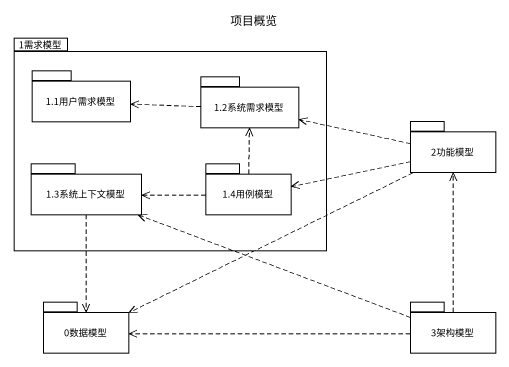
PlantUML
@startuml
title 项目概览
package "1需求模型" as p1需求模型 {
  package "1.1用户需求模型" as p1_1用户需求模型 {
  }
  package "1.2系统需求模型" as p1_2系统需求模型 {
  }
  package "1.3系统上下文模型" as p1_3系统上下文模型 {
  }
  package "1.4用例模型" as p1_4用例模型 {
  }
}
package "2功能模型" as p2功能模型 {
}
package "0数据模型" as p0数据模型 {
}
package "3架构模型" as p3架构模型 {
}
p1_2系统需求模型 .left.> p1_1用户需求模型
p2功能模型 .left.> p1_2系统需求模型
p2功能模型 .left.> p1_4用例模型
p2功能模型 .left.> p0数据模型
p1_3系统上下文模型 ..> p0数据模型
p1_4用例模型 .up.> p1_2系统需求模型
p1_4用例模型 .left.> p1_3系统上下文模型
p3架构模型 .up.> p2功能模型
p3架构模型 .left.> p1_3系统上下文模型
p3架构模型 .left.> p0数据模型
@enduml
